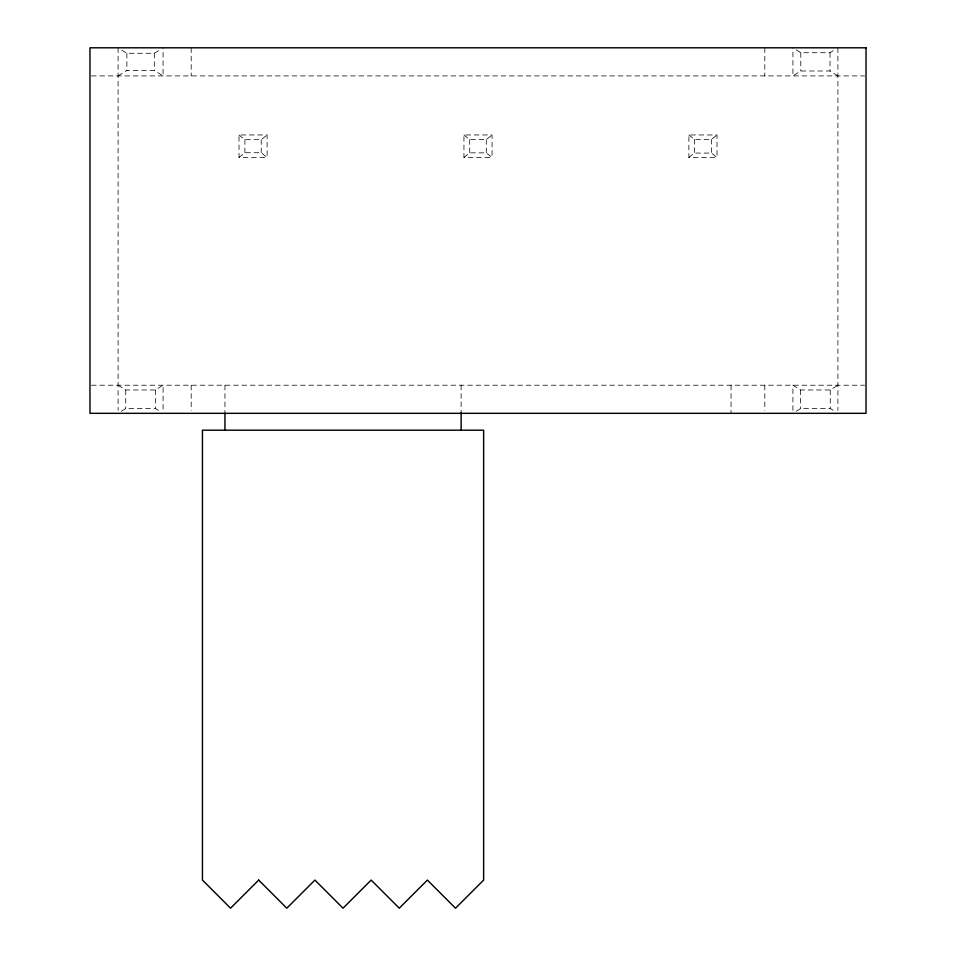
<?xml version="1.0" encoding="UTF-8"?>
<svg xmlns="http://www.w3.org/2000/svg" width="956" height="956" viewBox="0 0 956 956"><rect width="100%" height="100%" fill="white"/><g stroke="black" fill="none" stroke-linecap="round" stroke-linejoin="round"><path stroke-width="0.72" stroke-dasharray="4.78 3.58" d="M239 157.453L244.903 152.733L261.215 152.733L267.118 157.453L267.118 134.963L239 134.963L239 157.453L267.118 157.453M239 134.963L244.903 139.684L261.215 139.684L267.118 134.963M463.947 157.453L469.707 152.852L486.293 152.852L492.053 157.453L492.053 134.963L463.947 134.963L463.947 157.453L492.053 157.453M463.947 134.963L469.707 139.576L486.293 139.576L492.053 134.963M688.882 157.453L694.367 153.068L711.515 153.068L717 157.453L717 134.963L688.882 134.963L688.882 157.453L717 157.453M688.882 134.963L694.367 139.349L711.515 139.349L717 134.963M118.09 75.918L126.861 70.433L154.31 70.433L163.082 75.918L163.082 47.8M121.854 50.154L126.861 53.285L154.31 53.285L159.317 50.154M121.376 411.283L125.738 408.547L155.434 408.547L159.807 411.283M118.09 385.208L125.738 389.988L155.434 389.988L163.082 385.208L163.082 410.375M837.91 75.918L830.035 70.995L800.793 70.995L792.918 75.918L792.918 47.8M796.288 49.903L800.793 52.723L830.035 52.723L834.528 49.903M796.193 411.283L800.566 408.547L830.262 408.547L834.624 411.283M792.918 410.375L792.918 385.208L800.566 389.988L830.262 389.988L837.91 385.208M91.453 75.918L864.547 75.918M91.453 385.208L864.547 385.208M837.91 47.8L837.91 410.375M830.262 389.988L830.262 408.547M830.035 52.723L830.035 70.995M800.793 52.723L800.793 70.995M800.566 389.988L800.566 408.547M764.8 47.8L764.8 75.918M764.8 385.208L764.8 410.375M731.053 385.208L731.053 413.327M711.515 139.349L711.515 153.068M694.367 139.349L694.367 153.068M486.293 139.576L486.293 152.852M469.707 139.576L469.707 152.852M461.127 385.208L461.127 413.327M261.215 139.684L261.215 152.733M244.903 139.684L244.903 152.733M224.947 385.208L224.947 413.327M191.2 47.8L191.2 75.918M191.2 385.208L191.2 410.375M155.434 389.988L155.434 408.547M154.31 53.285L154.31 70.433M126.861 53.285L126.861 70.433M125.738 389.988L125.738 408.547M118.09 47.8L118.09 410.375"/><path stroke-width="1.43" d="M461.127 412.789L461.127 430.2M224.947 413.327L224.947 430.2M258.682 880.082L230.563 908.2L202.445 880.082L202.445 430.2L483.628 430.2L483.628 880.082L455.51 908.2L427.392 880.082L399.273 908.2L371.155 880.082L343.037 908.2L314.918 880.082L286.8 908.2L258.682 880.082M866.028 47.8L89.972 47.8L89.972 413.327L866.028 413.327L866.028 47.8"/></g></svg>
